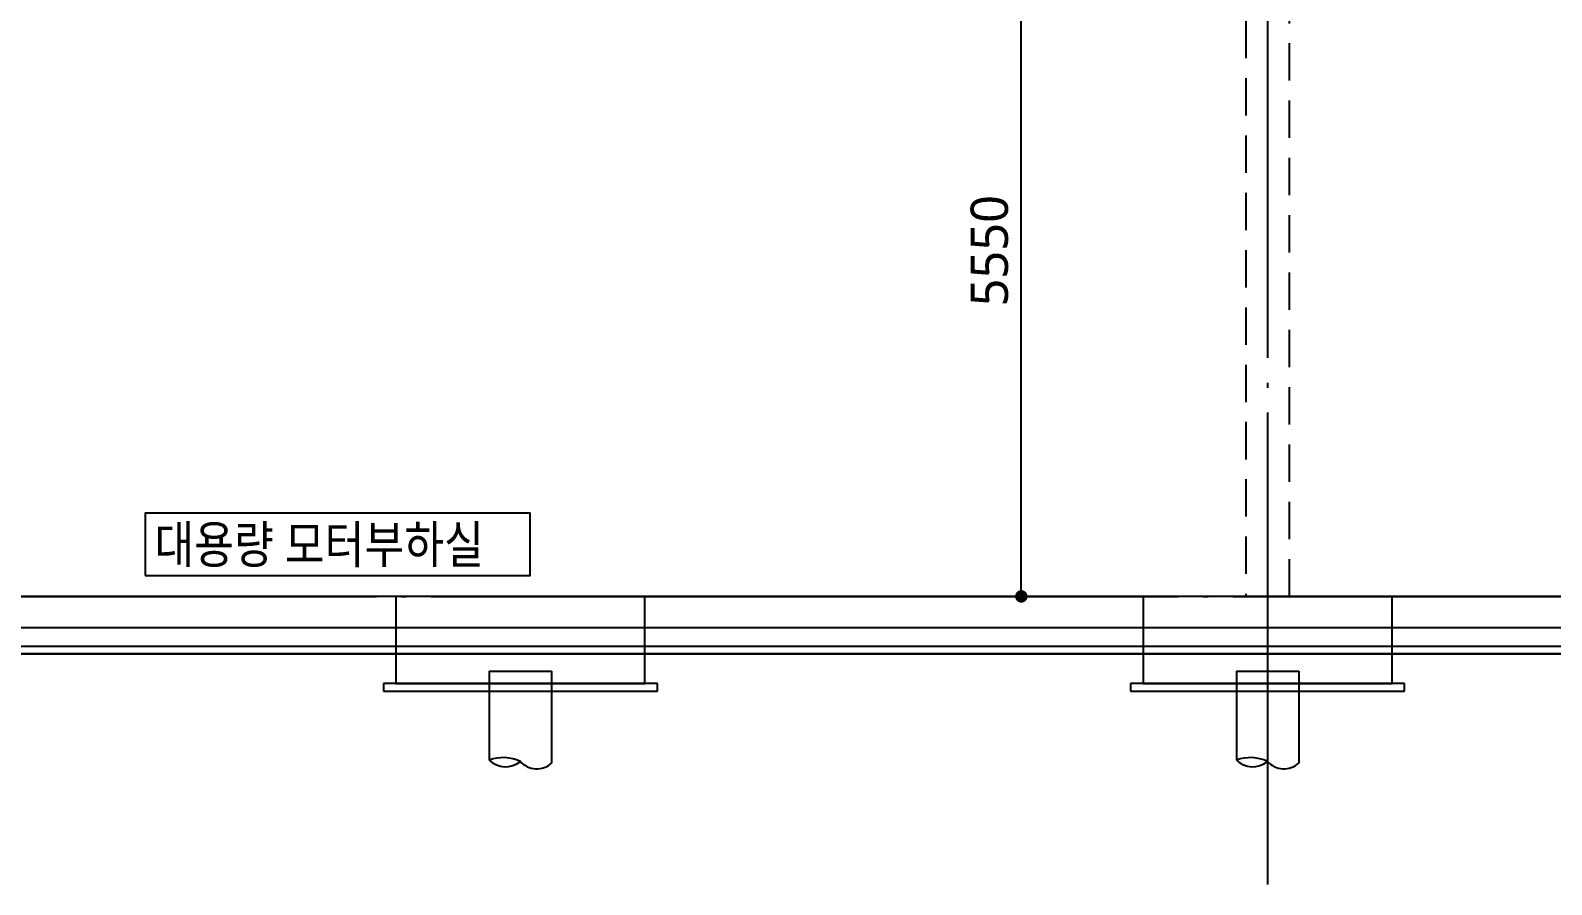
# Model space of a CAD drawing. Header units: millimetres. Extents: x 0 to 268175, y 0 to 74250.
# Drawn here: x 46751 to 58966, y 44635 to 51491 of the extents above; entities that cross this region are included whole.
import ezdxf
from ezdxf.enums import TextEntityAlignment as Align

# ---------------------------------------------------------------- set-up
doc = ezdxf.new("R2010")
doc.units = ezdxf.units.MM
doc.header["$LTSCALE"] = 200
doc.linetypes.add('CEN-GAUN', pattern=[32.2, 30, -1, 0.2, -1])
doc.linetypes.add('HID', pattern=[2.3, 1.5, -0.8])
doc.layers.get('DEFPOINTS').update_dxf_attribs({"color": 137})
for name, color, linetype in [('1 CEN', 15, 'CEN-GAUN'), ('BA', 9, 'Continuous'), ('DI', 1, 'Continuous'), ('TE', 2, 'Continuous'), ('TEXT-NOTE', 6, 'Continuous')]:
    doc.layers.add(name, color=color, linetype=linetype)
doc.styles.get("Standard").update_dxf_attribs({"font": 'malgun.ttf'})
doc.styles.add('SUNJIN', font='malgun.ttf')
doc.styles.add('맑은고딕', font='malgun.ttf')
doc.dimstyles.new('DIM30', dxfattribs={"dimscale": 30, "dimtxt": 3, "dimasz": 1, "dimexe": 0, "dimexo": 0, "dimgap": 1, "dimtad": 1, "dimdec": 0, "dimzin": 0, "dimdsep": 46, "dimtxsty": 'Standard', "dimblk1": 'DOT', "dimblk2": 'DOT', "dimsah": 1, "dimcen": 0, "dimdle": 2, "dimclrd": 1, "dimclre": 1, "dimclrt": 2, "dimadec": 0, "dimazin": 0, "dimtfac": 1, "dimtdec": 0, "dimtix": 1, "dimtmove": 2, "dimatfit": 3, "dimldrblk": 'DOT', "dimfxl": 1, "dimtolj": 1, "dimtzin": 0, "dimarcsym": 0})

# ---------------------------------------------------------------- blocks, each defined once
blk = doc.blocks.new('_DOT')
at = {"color": 0, "linetype": 'ByBlock'}
blk.add_line((-0.5, 0), (-1, 0), dxfattribs=at)
at = {"color": 0, "linetype": 'ByBlock', "const_width": 0.5}
blk.add_lwpolyline([(-0.25, 0, 1), (0.25, 0, 1)], format="xyb", close=True, dxfattribs=at)
blk = doc.blocks.new('*D4390')
at = {"layer": 'DEFPOINTS', "color": 0}
for p in [(54708, 52498), (55115, 52498), (55115, 46948)]:
    blk.add_point(p, dxfattribs=at)
at = {"layer": 'DI', "color": 1, "lineweight": -2}
for p, q in [((55115, 52498), (54708, 52498)), ((54708, 47048), (54708, 52398)), ((55115, 46948), (54708, 46948))]:
    blk.add_line(p, q, dxfattribs=at)
at = {"layer": 'DI', "color": 1, "linetype": 'ByBlock', "lineweight": -2, "xscale": 100, "yscale": 100, "zscale": 100}
for p, rotation in [((54708, 52498), 90), ((54708, 46948), 270)]:
    blk.add_blockref('_DOT', p, dxfattribs=dict(at, rotation=rotation))
at = {"layer": 'DI', "color": 2, "insert": (54453, 49723), "char_height": 300, "attachment_point": 5, "rotation": 90, "style": '맑은고딕'}
blk.add_mtext('\\A1;5550', dxfattribs=at)

msp = doc.modelspace()

# ---------------------------------------------------------------- linework, layer by layer
at = {"layer": '1 CEN'}
for p, q in [((56685.2, 61303.5), (56685.2, 44634.9)), ((43528.6, 46948.2), (120280.2, 46948.2))]:
    msp.add_line(p, q, dxfattribs=at)
at = {"layer": 'BA', "linetype": 'HID'}
for p, q in [((56510.2, 52948.2), (56510.2, 46948.2)), ((56860.2, 46948.2), (56860.2, 52948.2))]:
    msp.add_line(p, q, dxfattribs=at)
at = {"layer": 'BA'}
for p, q in [((112885.2, 46948.2), (44250.2, 46948.2)), ((49685.2, 46948.2), (49685.2, 46248.2)), ((51685.2, 46948.2), (49685.2, 46948.2)), ((51685.2, 46248.2), (51685.2, 46948.2)), ((55685.2, 46948.2), (55685.2, 46248.2)), ((57685.2, 46948.2), (55685.2, 46948.2)), ((56510.2, 46948.2), (56860.2, 46948.2)), ((57685.2, 46248.2), (57685.2, 46948.2)), ((44785.2, 46698.2), (112485.2, 46698.2)), ((44935.2, 46548.2), (112423.1, 46548.2)), ((112398.3, 46488.2), (44935.2, 46488.2)), ((44935.2, 46488.2), (112398.3, 46488.2)), ((50435.2, 46348.2), (50435.2, 45634.1)), ((50435.2, 46348.2), (50935.2, 46348.2)), ((50935.2, 46348.2), (50935.2, 45608.9)), ((56435.2, 46348.2), (56435.2, 45634.1)), ((56435.2, 46348.2), (56935.2, 46348.2)), ((56935.2, 46348.2), (56935.2, 45608.9)), ((51685.2, 46248.2), (49585.2, 46248.2)), ((49585.2, 46248.2), (49585.2, 46188.2)), ((49585.2, 46188.2), (51785.2, 46188.2)), ((49685.2, 46248.2), (51685.2, 46248.2)), ((51785.2, 46248.2), (51685.2, 46248.2)), ((51785.2, 46188.2), (51785.2, 46248.2)), ((57685.2, 46248.2), (55585.2, 46248.2)), ((55585.2, 46248.2), (55585.2, 46188.2)), ((55585.2, 46188.2), (57785.2, 46188.2)), ((55685.2, 46248.2), (57685.2, 46248.2)), ((57785.2, 46248.2), (57685.2, 46248.2)), ((57785.2, 46188.2), (57785.2, 46248.2))]:
    msp.add_line(p, q, dxfattribs=at)
for centre, radius, start, end in [((50546.9, 45331.5), 322.5, 64.60688, 110.26699), ((50566.5, 45769.2), 188.4, 225.83113, 309.04273), ((50817.2, 45739.7), 176.2, 221.52071, 312.07402), ((56546.9, 45331.5), 322.5, 64.60688, 110.26699), ((56566.5, 45769.2), 188.4, 225.83113, 309.04273), ((56817.2, 45739.7), 176.2, 221.52071, 312.07402)]:
    msp.add_arc(centre, radius, start, end, dxfattribs=at)
at = {"layer": 'TEXT-NOTE', "color": 6}
msp.add_lwpolyline([(47671.1, 47115.3), (50763.1, 47115.3), (50763.1, 47615.3), (47671.1, 47615.3)], close=True, dxfattribs=at)

# ---------------------------------------------------------------- texts
at = {"layer": 'TE', "style": 'SUNJIN', "width": 0.85}
msp.add_text('대용량 모터부하실', height=300, dxfattribs=at).set_placement((47746.2, 47364.8), align=Align.MIDDLE_LEFT)

# ---------------------------------------------------------------- dimensions: what is measured, and where the dimension line sits
at = {"layer": 'DI'}
dim = msp.add_linear_dim(base=(54707.5, 52498.2), p1=(55115.3, 46948.2), p2=(55115.3, 52498.2), angle=270, dimstyle='DIM30', override={"dimscale": 100, "dimtxsty": '맑은고딕', "dimldrblk": 'DOT'}, dxfattribs=at)
dim.commit()
dim.dimension.update_dxf_attribs({"geometry": '*D4390', "text_midpoint": (54452.5, 49723.2)})

doc.saveas('drawing.dxf')
